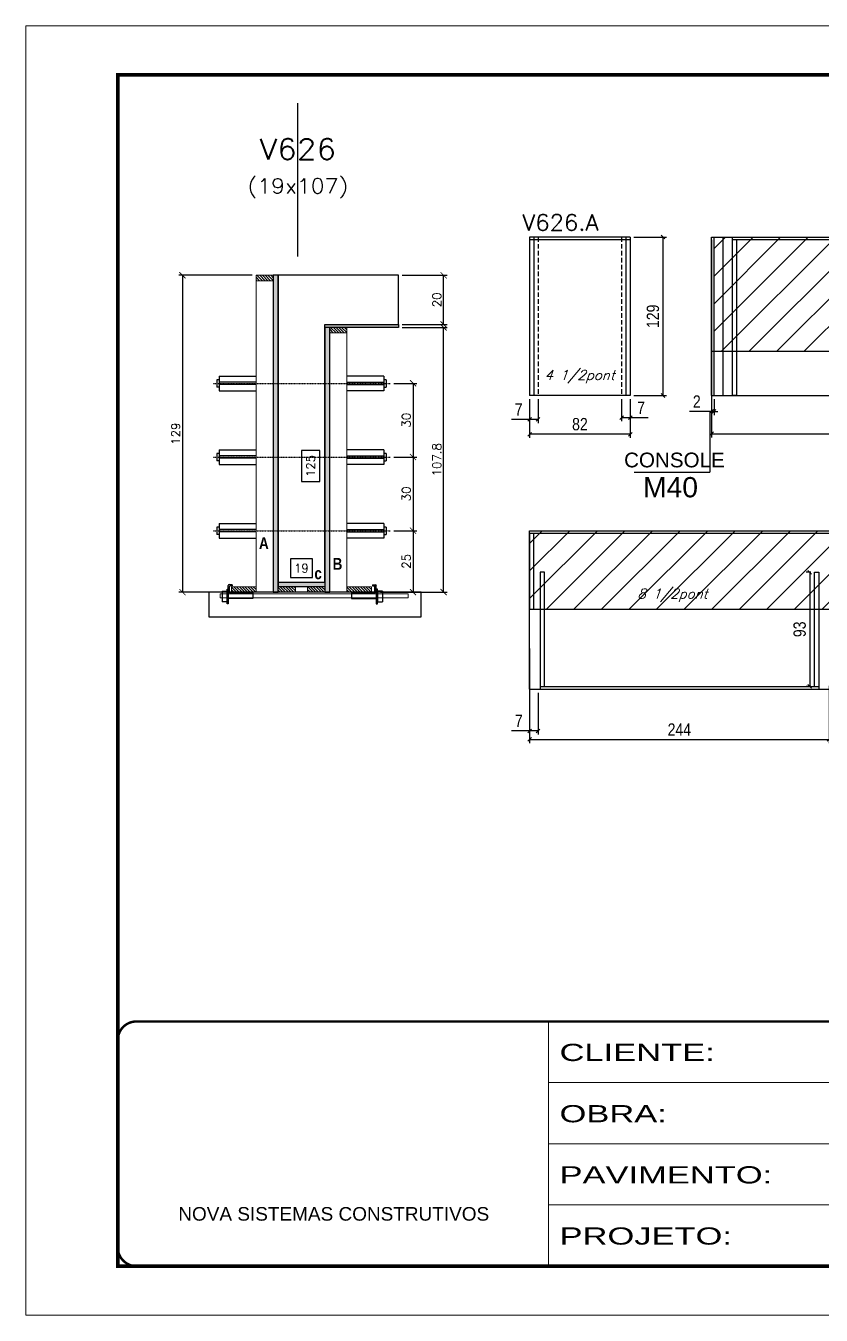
# Model space of a CAD drawing. Extents: x -20960 to -5926, y -2106 to 21915.
# Drawn here: x -12207 to -11559, y 12825 to 13875 of the extents above; entities that cross this region are included whole.
import ezdxf
from ezdxf.enums import TextEntityAlignment as Align

# ---------------------------------------------------------------- set-up
doc = ezdxf.new("R2010")
doc.units = 0
for name, pattern in [('CONTINUO', [0]), ('DASHED', [0.75, 0.5, -0.25]), ('HIDDEN', [0.375, 0.25, -0.125])]:
    doc.linetypes.add(name, pattern=pattern)
for name, color, linetype in [('5', 5, 'Continuous'), ('barrote', 251, 'Continuous'), ('COTA', 241, 'Continuous'), ('Cota Seção (2x)', 4, 'Continuous'), ('detalhes', 4, 'Continuous'), ('NOMENCLATURA', 7, 'Continuous'), ('Painéis', 200, 'Continuous'), ('presilha', 1, 'Continuous'), ('SARR_2.2x7', 40, 'Continuous'), ('SARR_3.5x7', 81, 'Continuous'), ('TENSOR', 3, 'Continuous'), ('texto', 7, 'Continuous'), ('Texto de Titulo', 7, 'Continuous'), ('Texto Qtd Sarr', 242, 'Continuous')]:
    doc.layers.add(name, color=color, linetype=linetype)
for name, color, linetype, lineweight in [('CONCRETO', 251, 'Continuous', 25), ('Folhas', 255, 'Continuous', 9), ('Hachura', 251, 'Continuous', 9), ('Madeira', 126, 'Continuous', 18), ('SARRAFO DE PRESSAO', 251, 'DASHED', 9), ('SCO-___-LAJ', 2, 'Continuous', 0), ('Texto Seção', 7, 'Continuous', 15)]:
    doc.layers.add(name, color=color, linetype=linetype, lineweight=lineweight)
doc.styles.add('ARIAL', font='arial.ttf')
doc.styles.add('COTA TECNICA', font='techl___.ttf', dxfattribs={"height": 10})
doc.styles.add('REGUA-120', font='ROMANS.shx', dxfattribs={"height": 15})
doc.styles.add('Romans', font='romans.shx')
doc.styles.get("Standard").update_dxf_attribs({"font": 'arial.ttf'})
doc.styles.add('TECNICA', font='techb___.ttf', dxfattribs={"height": 10})
doc.styles.add('Tecnologia', font='')
doc.styles.get('Tecnologia').set_extended_font_data('Forgotten Futurist')
doc.dimstyles.new('Cota Seção (2x)', dxfattribs={"dimtxt": 7, "dimasz": 5, "dimexe": 3, "dimexo": 3, "dimgap": 2, "dimtad": 3, "dimdec": 1, "dimlfac": 0.5, "dimzin": 12, "dimdsep": 46, "dimtxsty": 'Romans', "dimblk": 'ARCHTICK', "dimcen": 0, "dimclrd": 4, "dimclre": 4, "dimclrt": 1, "dimadec": 1, "dimazin": 3, "dimtfac": 1, "dimtdec": 1, "dimtmove": 0, "dimatfit": 3, "dimldrblk": 'OBLIQUE', "dimfxl": 1, "dimtolj": 1, "dimtzin": 12, "dimarcsym": 0})
doc.dimstyles.new('Cota Seção interna', dxfattribs={"dimtxt": 7, "dimasz": 6, "dimexe": 0.18, "dimexo": 2, "dimgap": -4, "dimtad": 3, "dimdec": 1, "dimlfac": 0.5, "dimzin": 12, "dimdsep": 46, "dimtxsty": 'Romans', "dimblk": 'ARCHTICK', "dimcen": 0.09, "dimse1": 1, "dimse2": 1, "dimsd1": 1, "dimsd2": 1, "dimclrd": 180, "dimclre": 5, "dimclrt": 1, "dimadec": 0, "dimazin": 3, "dimtfac": 1, "dimtdec": 1, "dimtofl": 0, "dimtmove": 0, "dimatfit": 3, "dimldrblk": 'ARCHTICK', "dimfxl": 1, "dimtolj": 1, "dimtzin": 0, "dimarcsym": 0})
doc.dimstyles.new('PAINEL', dxfattribs={"dimtxt": 10, "dimasz": 3, "dimexe": 3, "dimexo": 3, "dimgap": 3, "dimtad": 1, "dimdec": 1, "dimzin": 12, "dimdsep": 46, "dimtxsty": 'COTA TECNICA', "dimblk1": 'OBLIQUE', "dimblk2": 'OBLIQUE', "dimsah": 1, "dimcen": 0.9, "dimclrd": 4, "dimclre": 4, "dimclrt": 240, "dimadec": 1, "dimazin": 3, "dimtfac": 1, "dimtdec": 1, "dimtmove": 0, "dimatfit": 3, "dimfxl": 1, "dimtolj": 1, "dimtzin": 12, "dimarcsym": 0})
pattern_1 = [(45, (-152288.438, -14672.416), (-11.2253202, 11.2253202), [])]

# ---------------------------------------------------------------- blocks, each defined once
blk = doc.blocks.new('9999999999')
at = {"color": 30, "linetype": 'CONTINUO'}
for p, q in [((98564.6, 34230.2), (98564.6, 34429.4)), ((98564.6, 34379.6), (99584, 34379.6)), ((98564.6, 34329.8), (99488, 34329.8)), ((98564.6, 34280), (99488, 34280))]:
    blk.add_line(p, q, dxfattribs=at)
at = {"color": 30, "linetype": 'CONTINUO', "const_width": 2}
blk.add_lwpolyline([(99584, 34230.2), (99584, 34414.4, 0.414214), (99569, 34429.4), (98229, 34429.4, 0.414214), (98214, 34414.4), (98214, 34245.2, 0.414214), (98229, 34230.2), (99584, 34230.2)], format="xyb", dxfattribs=at)
at = {"layer": 'Folhas'}
blk.add_lwpolyline([(98139, 34190.2), (99624, 34190.2), (99624, 35240.2), (98139, 35240.2)], close=True, dxfattribs=at)
at = {"layer": 'Folhas', "color": 30, "const_width": 3}
blk.add_lwpolyline([(98214, 34230.2), (99584, 34230.2), (99584, 35200.2), (98214, 35200.2)], close=True, dxfattribs=at)
at = {"color": 7, "linetype": 'Continuous', "ltscale": 5, "style": 'ARIAL'}
blk.add_text('NOVA SISTEMAS CONSTRUTIVOS', height=11.059, dxfattribs=at).set_placement((98263.2, 34267.2))
at = {"layer": 'Folhas', "color": 7, "style": 'Tecnologia', "width": 1.5}
for s, p in [('CLIENTE:', (98573.7, 34397.2)), ('OBRA:', (98573.7, 34347.3)), ('PAVIMENTO:', (98573.7, 34297.5)), ('PROJETO:', (98573.7, 34247.7))]:
    blk.add_text(s, height=14, dxfattribs=at).set_placement(p)
blk = doc.blocks.new('titulo1')
at = {"layer": 'Defpoints', "color": 252, "linetype": 'HIDDEN', "ltscale": 2}
blk.add_line((0, 0), (0, 125), dxfattribs=at)
at = {"layer": 'Defpoints', "style": 'Romans', "oblique": 15}
blk.add_attdef('FOLHA', text='', height=10, dxfattribs=at).set_placement((0, 15.6), align=Align.MIDDLE_CENTER)
at = {"layer": 'Texto Qtd Sarr', "color": 3, "style": 'Romans', "oblique": 15}
for tag, height, p in [('TITULO', 17, (0, 71.4)), ('SEÇÃO', 12, (0, 41.5))]:
    blk.add_attdef(tag, text='', height=height, dxfattribs=at).set_placement(p, align=Align.MIDDLE_CENTER)
blk = doc.blocks.new('_ArchTick')
at = {"color": 0, "linetype": 'ByBlock', "const_width": 0.15}
blk.add_lwpolyline([(-0.5, -0.5), (0.5, 0.5)], dxfattribs=at)
blk = doc.blocks.new('*D959')
at = {"layer": 'COTA', "color": 4, "lineweight": -2, "transparency": 16777216}
for p, q in [((-11900.5, 13629.8), (-11863.7, 13629.8)), ((-11866.7, 13414.2), (-11866.7, 13629.8)), ((-11918.1, 13414.2), (-11863.7, 13414.2))]:
    blk.add_line(p, q, dxfattribs=at)
at = {"layer": 'Defpoints', "color": 0, "transparency": 16777216}
for p in [(-11903.5, 13629.8), (-11866.7, 13629.8), (-11921.1, 13414.2)]:
    blk.add_point(p, dxfattribs=at)
at = {"layer": 'COTA', "color": 4, "lineweight": -2, "transparency": 16777216, "xscale": 5, "yscale": 5, "zscale": 5}
for p, rotation in [((-11866.7, 13629.8), 90), ((-11866.7, 13414.2), 270)]:
    blk.add_blockref('_ArchTick', p, dxfattribs=dict(at, rotation=rotation))
at = {"layer": 'COTA', "color": 1, "transparency": 16777216, "insert": (-11872.2, 13522), "char_height": 7, "attachment_point": 5, "rotation": 90, "style": 'Romans'}
blk.add_mtext('\\A1;107.8', dxfattribs=at)
blk = doc.blocks.new('_Oblique')
at = {"color": 0, "linetype": 'ByBlock', "lineweight": -2}
blk.add_line((-0.5, -0.5), (0.5, 0.5), dxfattribs=at)
blk = doc.blocks.new('*D960')
at = {"layer": 'COTA', "color": 4, "lineweight": -2, "transparency": 16777216}
for p, q in [((-11900.5, 13672.2), (-11863.7, 13672.2)), ((-11866.7, 13632.2), (-11866.7, 13672.2)), ((-11900.5, 13632.2), (-11863.7, 13632.2))]:
    blk.add_line(p, q, dxfattribs=at)
at = {"layer": 'Defpoints', "color": 0, "transparency": 16777216}
for p in [(-11903.5, 13672.2), (-11866.7, 13672.2), (-11903.5, 13632.2)]:
    blk.add_point(p, dxfattribs=at)
at = {"layer": 'COTA', "color": 4, "lineweight": -2, "transparency": 16777216, "xscale": 5, "yscale": 5, "zscale": 5}
for p, rotation in [((-11866.7, 13672.2), 90), ((-11866.7, 13632.2), 270)]:
    blk.add_blockref('_ArchTick', p, dxfattribs=dict(at, rotation=rotation))
at = {"layer": 'COTA', "color": 1, "transparency": 16777216, "insert": (-11872.2, 13652.2), "char_height": 7, "attachment_point": 5, "rotation": 90, "style": 'Romans'}
blk.add_mtext('\\A1;20', dxfattribs=at)
blk = doc.blocks.new('*D961')
at = {"layer": 'Cota Seção (2x)', "color": 180, "lineweight": -2, "transparency": 16777216}
for p, q in [((-11967.5, 13529.4), (-11982.5, 13529.4)), ((-11982.5, 13529.4), (-11982.5, 13504.4)), ((-11967.5, 13504.4), (-11967.5, 13529.4)), ((-11982.5, 13504.4), (-11967.5, 13504.4))]:
    blk.add_line(p, q, dxfattribs=at)
at = {"layer": 'Defpoints', "color": 0, "transparency": 16777216}
for p in [(-11963.5, 13672.2), (-11963.5, 13672.2), (-11963.5, 13422.2)]:
    blk.add_point(p, dxfattribs=at)
at = {"layer": 'Cota Seção (2x)', "color": 1, "transparency": 16777216, "insert": (-11975, 13516.9), "char_height": 7, "attachment_point": 5, "rotation": 90, "style": 'Romans'}
blk.add_mtext('\\A1;125', dxfattribs=at)
blk = doc.blocks.new('PRESILHA METÁLICA 1')
at = {"layer": 'presilha'}
for p, q in [((7.5, 10.6), (7.5, 19.9)), ((12, 21), (8.6, 21)), ((9, 11.6), (9, 18.9)), ((12, 19.5), (9.6, 19.5)), ((12, 21), (12, 19.5)), ((0, 13), (6, 13)), ((0, 13), (0, 0)), ((6, 0), (0, 0)), ((6, 15.5), (7.5, 15.5)), ((6, -2.5), (6, 15.5)), ((6, 13), (6, 0)), ((7.5, 15.5), (7.5, -2.5)), ((37.5, 4.1), (7.5, 4.1)), ((37.5, 11), (9.6, 11)), ((37.5, 11), (37.5, 4.1)), ((7.5, -2.5), (6, -2.5))]:
    blk.add_line(p, q, dxfattribs=at)
for centre, radius, start, end in [((8.6, 19.9), 1.14, 90, 180), ((9.6, 18.9), 0.57, 90, 180), ((9.6, 11.6), 0.57, 180, 270)]:
    blk.add_arc(centre, radius, start, end, dxfattribs=at)
blk = doc.blocks.new('*D962')
at = {"layer": 'Cota Seção (2x)', "color": 180, "lineweight": -2, "transparency": 16777216}
for p, q in [((-11973.5, 13441.2), (-11991.5, 13441.2)), ((-11991.5, 13441.2), (-11991.5, 13426.2)), ((-11973.5, 13426.2), (-11973.5, 13441.2)), ((-11991.5, 13426.2), (-11973.5, 13426.2))]:
    blk.add_line(p, q, dxfattribs=at)
at = {"layer": 'Defpoints', "color": 0, "transparency": 16777216}
for p in [(-11963.5, 13422.2), (-12001.5, 13414.2), (-11963.5, 13414.2)]:
    blk.add_point(p, dxfattribs=at)
at = {"layer": 'Cota Seção (2x)', "color": 1, "transparency": 16777216, "insert": (-11982.5, 13433.7), "char_height": 7, "attachment_point": 5, "style": 'Romans'}
blk.add_mtext('\\A1;19', dxfattribs=at)
blk = doc.blocks.new('*D963')
at = {"layer": 'COTA', "color": 4, "lineweight": -2, "transparency": 16777216}
for p, q in [((-12022.5, 13672.2), (-12082.4, 13672.2)), ((-12079.4, 13672.2), (-12079.4, 13414.2)), ((-12022.5, 13414.2), (-12082.4, 13414.2))]:
    blk.add_line(p, q, dxfattribs=at)
at = {"layer": 'Defpoints', "color": 0, "transparency": 16777216}
for p in [(-12019.5, 13672.2), (-12079.4, 13414.2), (-12019.5, 13414.2)]:
    blk.add_point(p, dxfattribs=at)
at = {"layer": 'COTA', "color": 4, "lineweight": -2, "transparency": 16777216, "xscale": 5, "yscale": 5, "zscale": 5}
for p, rotation in [((-12079.4, 13672.2), 90), ((-12079.4, 13414.2), 270)]:
    blk.add_blockref('_ArchTick', p, dxfattribs=dict(at, rotation=rotation))
at = {"layer": 'COTA', "color": 1, "transparency": 16777216, "insert": (-12084.9, 13543.2), "char_height": 7, "attachment_point": 5, "rotation": 90, "style": 'Romans'}
blk.add_mtext('\\A1;129', dxfattribs=at)
blk = doc.blocks.new('*D964')
at = {"layer": 'COTA', "color": 4, "lineweight": -2, "transparency": 16777216}
for p, q in [((-11907.2, 13464.2), (-11888.6, 13464.2)), ((-11891.6, 13464.2), (-11891.6, 13414.2)), ((-11907.2, 13414.2), (-11888.6, 13414.2))]:
    blk.add_line(p, q, dxfattribs=at)
at = {"layer": 'Defpoints', "color": 0, "transparency": 16777216}
for p in [(-11910.2, 13464.2), (-11910.2, 13414.2), (-11891.6, 13414.2)]:
    blk.add_point(p, dxfattribs=at)
at = {"layer": 'COTA', "color": 4, "lineweight": -2, "transparency": 16777216, "xscale": 5, "yscale": 5, "zscale": 5}
for p, rotation in [((-11891.6, 13464.2), 90), ((-11891.6, 13414.2), 270)]:
    blk.add_blockref('_ArchTick', p, dxfattribs=dict(at, rotation=rotation))
at = {"layer": 'COTA', "color": 1, "transparency": 16777216, "insert": (-11897.1, 13439.2), "char_height": 7, "attachment_point": 5, "rotation": 90, "style": 'Romans'}
blk.add_mtext('\\A1;25', dxfattribs=at)
blk = doc.blocks.new('*D965')
at = {"layer": 'COTA', "color": 4, "lineweight": -2, "transparency": 16777216}
for p, q in [((-11907.2, 13524.2), (-11888.6, 13524.2)), ((-11891.6, 13524.2), (-11891.6, 13464.2)), ((-11907.2, 13464.2), (-11888.6, 13464.2))]:
    blk.add_line(p, q, dxfattribs=at)
at = {"layer": 'Defpoints', "color": 0, "transparency": 16777216}
for p in [(-11910.2, 13524.2), (-11910.2, 13464.2), (-11891.6, 13464.2)]:
    blk.add_point(p, dxfattribs=at)
at = {"layer": 'COTA', "color": 4, "lineweight": -2, "transparency": 16777216, "xscale": 5, "yscale": 5, "zscale": 5}
for p, rotation in [((-11891.6, 13524.2), 90), ((-11891.6, 13464.2), 270)]:
    blk.add_blockref('_ArchTick', p, dxfattribs=dict(at, rotation=rotation))
at = {"layer": 'COTA', "color": 1, "transparency": 16777216, "insert": (-11897.1, 13494.2), "char_height": 7, "attachment_point": 5, "rotation": 90, "style": 'Romans'}
blk.add_mtext('\\A1;30', dxfattribs=at)
blk = doc.blocks.new('*D966')
at = {"layer": 'COTA', "color": 4, "linetype": 'ByBlock', "lineweight": -2, "transparency": 16777216}
for p, q in [((-11648.4, 13619.7), (-11648.4, 13540.2)), ((-11402.4, 13607.3), (-11402.4, 13540.2)), ((-11648.4, 13543.2), (-11402.4, 13543.2))]:
    blk.add_line(p, q, dxfattribs=at)
at = {"layer": 'Defpoints', "color": 0, "linetype": 'ByBlock', "transparency": 16777216}
for p in [(-11648.4, 13622.7), (-11402.4, 13610.3), (-11402.4, 13543.2)]:
    blk.add_point(p, dxfattribs=at)
at = {"layer": 'COTA', "color": 4, "linetype": 'ByBlock', "lineweight": -2, "transparency": 16777216, "xscale": 3, "yscale": 3, "zscale": 3, "rotation": 180}
blk.add_blockref('_Oblique', (-11648.4, 13543.2), dxfattribs=at)
at = {"layer": 'COTA', "color": 4, "linetype": 'ByBlock', "lineweight": -2, "transparency": 16777216, "xscale": 3, "yscale": 3, "zscale": 3}
blk.add_blockref('_Oblique', (-11402.4, 13543.2), dxfattribs=at)
at = {"layer": 'COTA', "color": 240, "linetype": 'ByBlock', "transparency": 16777216, "insert": (-11525.4, 13551.3), "char_height": 10, "attachment_point": 5, "style": 'COTA TECNICA'}
blk.add_mtext('\\A1;246', dxfattribs=at)
blk = doc.blocks.new('*D1055')
at = {"layer": 'COTA', "color": 4, "lineweight": -2, "ltscale": 25, "transparency": 16777216}
for p, q in [((-11648.4, 13607.3), (-11648.4, 13558.4)), ((-11646.4, 13571.3), (-11646.4, 13558.4)), ((-11648.4, 13561.4), (-11666.5, 13561.4)), ((-11646.4, 13561.4), (-11648.4, 13561.4)), ((-11646.4, 13561.4), (-11643.4, 13561.4))]:
    blk.add_line(p, q, dxfattribs=at)
at = {"layer": 'Defpoints', "color": 0, "ltscale": 25, "transparency": 16777216}
for p in [(-11648.4, 13610.3), (-11646.4, 13574.3), (-11648.4, 13561.4)]:
    blk.add_point(p, dxfattribs=at)
at = {"layer": 'COTA', "color": 4, "lineweight": -2, "ltscale": 25, "transparency": 16777216, "xscale": 3, "yscale": 3, "zscale": 3}
blk.add_blockref('_Oblique', (-11648.4, 13561.4), dxfattribs=at)
at = {"layer": 'COTA', "color": 4, "lineweight": -2, "ltscale": 25, "transparency": 16777216, "xscale": 3, "yscale": 3, "zscale": 3, "rotation": 180}
blk.add_blockref('_Oblique', (-11646.4, 13561.4), dxfattribs=at)
at = {"layer": 'COTA', "color": 240, "ltscale": 25, "transparency": 16777216, "insert": (-11660.5, 13569.4), "char_height": 10, "attachment_point": 5, "style": 'COTA TECNICA'}
blk.add_mtext('\\A1;2', dxfattribs=at)
blk = doc.blocks.new('*D1056')
at = {"layer": 'COTA', "color": 4, "lineweight": -2, "ltscale": 25, "transparency": 16777216}
for p, q in [((-11796.7, 13571.3), (-11796.7, 13539.8)), ((-11714.7, 13571.3), (-11714.7, 13539.8)), ((-11714.7, 13542.8), (-11796.7, 13542.8))]:
    blk.add_line(p, q, dxfattribs=at)
at = {"layer": 'Defpoints', "color": 0, "ltscale": 25, "transparency": 16777216}
for p in [(-11796.7, 13574.3), (-11714.7, 13574.3), (-11796.7, 13542.8)]:
    blk.add_point(p, dxfattribs=at)
at = {"layer": 'COTA', "color": 4, "lineweight": -2, "ltscale": 25, "transparency": 16777216, "xscale": 3, "yscale": 3, "zscale": 3, "rotation": 180}
blk.add_blockref('_Oblique', (-11796.7, 13542.8), dxfattribs=at)
at = {"layer": 'COTA', "color": 4, "lineweight": -2, "ltscale": 25, "transparency": 16777216, "xscale": 3, "yscale": 3, "zscale": 3}
blk.add_blockref('_Oblique', (-11714.7, 13542.8), dxfattribs=at)
at = {"layer": 'COTA', "color": 240, "ltscale": 25, "transparency": 16777216, "insert": (-11755.7, 13550.9), "char_height": 10, "attachment_point": 5, "style": 'COTA TECNICA'}
blk.add_mtext('\\A1;82', dxfattribs=at)
blk = doc.blocks.new('*D1057')
at = {"layer": 'COTA', "color": 4, "lineweight": -2, "ltscale": 25, "transparency": 16777216}
for p, q in [((-11711.7, 13703.3), (-11685.1, 13703.3)), ((-11688.1, 13703.3), (-11688.1, 13574.3)), ((-11711.7, 13574.3), (-11685.1, 13574.3))]:
    blk.add_line(p, q, dxfattribs=at)
at = {"layer": 'Defpoints', "color": 0, "ltscale": 25, "transparency": 16777216}
for p in [(-11714.7, 13703.3), (-11714.7, 13574.3), (-11688.1, 13574.3)]:
    blk.add_point(p, dxfattribs=at)
at = {"layer": 'COTA', "color": 4, "lineweight": -2, "ltscale": 25, "transparency": 16777216, "xscale": 3, "yscale": 3, "zscale": 3}
for p, rotation in [((-11688.1, 13703.3), 90), ((-11688.1, 13574.3), 270)]:
    blk.add_blockref('_Oblique', p, dxfattribs=dict(at, rotation=rotation))
at = {"layer": 'COTA', "color": 240, "ltscale": 25, "transparency": 16777216, "insert": (-11696.2, 13638.8), "char_height": 10, "attachment_point": 5, "rotation": 90, "style": 'COTA TECNICA'}
blk.add_mtext('\\A1;129', dxfattribs=at)
blk = doc.blocks.new('*D1058')
at = {"layer": 'COTA', "color": 4, "lineweight": -2, "ltscale": 25, "transparency": 16777216}
for p, q in [((-11796.7, 13571.3), (-11796.7, 13551.8)), ((-11789.7, 13571.3), (-11789.7, 13551.8)), ((-11796.7, 13554.8), (-11811.5, 13554.8)), ((-11789.7, 13554.8), (-11796.7, 13554.8))]:
    blk.add_line(p, q, dxfattribs=at)
at = {"layer": 'Defpoints', "color": 0, "ltscale": 25, "transparency": 16777216}
for p in [(-11796.7, 13574.3), (-11789.7, 13574.3), (-11796.7, 13554.8)]:
    blk.add_point(p, dxfattribs=at)
at = {"layer": 'COTA', "color": 4, "lineweight": -2, "ltscale": 25, "transparency": 16777216, "xscale": 3, "yscale": 3, "zscale": 3, "rotation": 180}
blk.add_blockref('_Oblique', (-11796.7, 13554.8), dxfattribs=at)
at = {"layer": 'COTA', "color": 4, "lineweight": -2, "ltscale": 25, "transparency": 16777216, "xscale": 3, "yscale": 3, "zscale": 3}
blk.add_blockref('_Oblique', (-11789.7, 13554.8), dxfattribs=at)
at = {"layer": 'COTA', "color": 240, "ltscale": 25, "transparency": 16777216, "insert": (-11805.6, 13562.8), "char_height": 10, "attachment_point": 5, "style": 'COTA TECNICA'}
blk.add_mtext('\\A1;7', dxfattribs=at)
blk = doc.blocks.new('*D1059')
at = {"layer": 'COTA', "color": 4, "lineweight": -2, "ltscale": 25, "transparency": 16777216}
for p, q in [((-11721.7, 13571.3), (-11721.7, 13553.3)), ((-11714.7, 13571.3), (-11714.7, 13553.3)), ((-11721.7, 13556.3), (-11714.7, 13556.3)), ((-11714.7, 13556.3), (-11700, 13556.3))]:
    blk.add_line(p, q, dxfattribs=at)
at = {"layer": 'Defpoints', "color": 0, "ltscale": 25, "transparency": 16777216}
for p in [(-11721.7, 13574.3), (-11714.7, 13574.3), (-11714.7, 13556.3)]:
    blk.add_point(p, dxfattribs=at)
at = {"layer": 'COTA', "color": 4, "lineweight": -2, "ltscale": 25, "transparency": 16777216, "xscale": 3, "yscale": 3, "zscale": 3, "rotation": 180}
blk.add_blockref('_Oblique', (-11721.7, 13556.3), dxfattribs=at)
at = {"layer": 'COTA', "color": 4, "lineweight": -2, "ltscale": 25, "transparency": 16777216, "xscale": 3, "yscale": 3, "zscale": 3}
blk.add_blockref('_Oblique', (-11714.7, 13556.3), dxfattribs=at)
at = {"layer": 'COTA', "color": 240, "ltscale": 25, "transparency": 16777216, "insert": (-11705.9, 13564.3), "char_height": 10, "attachment_point": 5, "style": 'COTA TECNICA'}
blk.add_mtext('\\A1;7', dxfattribs=at)
blk = doc.blocks.new('*D970')
at = {"layer": 'COTA', "color": 4, "linetype": 'ByBlock', "lineweight": -2, "transparency": 16777216}
for p, q in [((-11796.7, 13368.3), (-11796.7, 13291.2)), ((-11552.7, 13337.9), (-11552.7, 13291.2)), ((-11796.7, 13294.2), (-11552.7, 13294.2))]:
    blk.add_line(p, q, dxfattribs=at)
at = {"layer": 'Defpoints', "color": 0, "linetype": 'ByBlock', "transparency": 16777216}
for p in [(-11796.7, 13371.3), (-11552.7, 13340.9), (-11552.7, 13294.2)]:
    blk.add_point(p, dxfattribs=at)
at = {"layer": 'COTA', "color": 4, "linetype": 'ByBlock', "lineweight": -2, "transparency": 16777216, "xscale": 3, "yscale": 3, "zscale": 3, "rotation": 180}
blk.add_blockref('_Oblique', (-11796.7, 13294.2), dxfattribs=at)
at = {"layer": 'COTA', "color": 4, "linetype": 'ByBlock', "lineweight": -2, "transparency": 16777216, "xscale": 3, "yscale": 3, "zscale": 3}
blk.add_blockref('_Oblique', (-11552.7, 13294.2), dxfattribs=at)
at = {"layer": 'COTA', "color": 240, "linetype": 'ByBlock', "transparency": 16777216, "insert": (-11674.7, 13302.3), "char_height": 10, "attachment_point": 5, "style": 'COTA TECNICA'}
blk.add_mtext('\\A1;244', dxfattribs=at)
blk = doc.blocks.new('*D975')
at = {"layer": 'COTA', "color": 4, "lineweight": -2, "ltscale": 25, "transparency": 16777216}
for p, q in [((-11796.7, 13332.2), (-11796.7, 13298.2)), ((-11789.7, 13332.2), (-11789.7, 13298.2)), ((-11796.7, 13301.2), (-11811.4, 13301.2)), ((-11789.7, 13301.2), (-11796.7, 13301.2))]:
    blk.add_line(p, q, dxfattribs=at)
at = {"layer": 'Defpoints', "color": 0, "ltscale": 25, "transparency": 16777216}
for p in [(-11796.7, 13335.2), (-11789.7, 13335.2), (-11796.7, 13301.2)]:
    blk.add_point(p, dxfattribs=at)
at = {"layer": 'COTA', "color": 4, "lineweight": -2, "ltscale": 25, "transparency": 16777216, "xscale": 3, "yscale": 3, "zscale": 3, "rotation": 180}
blk.add_blockref('_Oblique', (-11796.7, 13301.2), dxfattribs=at)
at = {"layer": 'COTA', "color": 4, "lineweight": -2, "ltscale": 25, "transparency": 16777216, "xscale": 3, "yscale": 3, "zscale": 3}
blk.add_blockref('_Oblique', (-11789.7, 13301.2), dxfattribs=at)
at = {"layer": 'COTA', "color": 240, "ltscale": 25, "transparency": 16777216, "insert": (-11805.5, 13309.3), "char_height": 10, "attachment_point": 5, "style": 'COTA TECNICA'}
blk.add_mtext('\\A1;7', dxfattribs=at)
blk = doc.blocks.new('*D1040')
at = {"layer": 'COTA', "color": 4, "lineweight": -2, "ltscale": 25, "transparency": 16777216}
for p, q in [((-11567.7, 13430.4), (-11571.5, 13430.4)), ((-11568.5, 13430.4), (-11568.5, 13337.4)), ((-11567.7, 13337.4), (-11571.5, 13337.4))]:
    blk.add_line(p, q, dxfattribs=at)
at = {"layer": 'Defpoints', "color": 0, "ltscale": 25, "transparency": 16777216}
for p in [(-11564.7, 13430.4), (-11568.5, 13337.4), (-11564.7, 13337.4)]:
    blk.add_point(p, dxfattribs=at)
at = {"layer": 'COTA', "color": 4, "lineweight": -2, "ltscale": 25, "transparency": 16777216, "xscale": 3, "yscale": 3, "zscale": 3}
for p, rotation in [((-11568.5, 13430.4), 90), ((-11568.5, 13337.4), 270)]:
    blk.add_blockref('_Oblique', p, dxfattribs=dict(at, rotation=rotation))
at = {"layer": 'COTA', "color": 240, "ltscale": 25, "transparency": 16777216, "insert": (-11576.7, 13383.9), "char_height": 10, "attachment_point": 5, "rotation": 90, "style": 'COTA TECNICA'}
blk.add_mtext('\\A1;93', dxfattribs=at)
blk = doc.blocks.new('*D952')
at = {"layer": 'COTA', "color": 4, "lineweight": -2, "transparency": 16777216}
for p, q in [((-11907.2, 13584.2), (-11888.6, 13584.2)), ((-11891.6, 13584.2), (-11891.6, 13524.2)), ((-11907.2, 13524.2), (-11888.6, 13524.2))]:
    blk.add_line(p, q, dxfattribs=at)
at = {"layer": 'Defpoints', "color": 0, "transparency": 16777216}
for p in [(-11910.2, 13584.2), (-11910.2, 13524.2), (-11891.6, 13524.2)]:
    blk.add_point(p, dxfattribs=at)
at = {"layer": 'COTA', "color": 4, "lineweight": -2, "transparency": 16777216, "xscale": 5, "yscale": 5, "zscale": 5}
for p, rotation in [((-11891.6, 13584.2), 90), ((-11891.6, 13524.2), 270)]:
    blk.add_blockref('_ArchTick', p, dxfattribs=dict(at, rotation=rotation))
at = {"layer": 'COTA', "color": 1, "transparency": 16777216, "insert": (-11897.1, 13554.2), "char_height": 7, "attachment_point": 5, "rotation": 90, "style": 'Romans'}
blk.add_mtext('\\A1;30', dxfattribs=at)

msp = doc.modelspace()

# ---------------------------------------------------------------- hatches: boundary and pattern name
at = {"layer": 'Hachura', "ltscale": 25}
h = msp.add_hatch(dxfattribs=at)
h.set_pattern_fill('ANSI31', color=256, scale=5)
h.set_pattern_definition(pattern_1)
h.paths.add_polyline_path([(-11402.4, 13610.27), (-11402.4, 13703.27), (-11646.4, 13703.27), (-11646.4, 13610.27)])
at = {"layer": 'Hachura'}
h = msp.add_hatch(dxfattribs=at)
h.set_pattern_fill('ANSI31', color=256, scale=0.5, angle=270, style=0)
h.set_pattern_definition([(315, (10870.5995, 5364.558), (1.12253202, 1.12253202), [])])
h.paths.add_polyline_path([(-12019.46, 13667.8), (-12019.46, 13672.2), (-12005.46, 13672.2), (-12005.46, 13667.8)])
h = msp.add_hatch(color=256, dxfattribs=at)
h.dxf.hatch_style = 1
h.paths.add_polyline_path([(-12001.46, 13672.2), (-12005.46, 13672.2), (-12005.46, 13414.2), (-12001.46, 13414.2)])
h = msp.add_hatch(color=256, dxfattribs=at)
h.dxf.hatch_style = 1
h.paths.add_polyline_path([(-11963.46, 13629.8), (-11963.46, 13632.2), (-11903.46, 13632.2), (-11903.46, 13629.8)])
h = msp.add_hatch(color=256, dxfattribs=at)
h.dxf.hatch_style = 1
h.paths.add_polyline_path([(-11959.46, 13629.8), (-11963.46, 13629.8), (-11963.46, 13414.2), (-11959.46, 13414.2)])
h = msp.add_hatch(dxfattribs=at)
h.set_pattern_fill('ANSI31', color=256, scale=0.5, angle=270, style=0)
h.set_pattern_definition([(315, (10930.5995, 5322.158), (1.12253202, 1.12253202), [])])
h.paths.add_polyline_path([(-11959.46, 13625.4), (-11959.46, 13629.8), (-11945.46, 13629.8), (-11945.46, 13625.4)])
at = {"layer": 'Hachura', "ltscale": 25}
h = msp.add_hatch(dxfattribs=at)
h.set_pattern_fill('ANSI31', color=256, scale=5)
h.set_pattern_definition(pattern_1)
h.paths.add_polyline_path([(-11552.66, 13400.23), (-11552.66, 13464.23), (-11796.66, 13464.23), (-11796.66, 13400.23)])
at = {"layer": 'Hachura'}
h = msp.add_hatch(color=256, dxfattribs=at)
h.dxf.hatch_style = 1
h.paths.add_polyline_path([(-12001.46, 13418.6), (-12001.46, 13422.2), (-11963.46, 13422.2), (-11963.46, 13418.6)])
h = msp.add_hatch(dxfattribs=at)
h.set_pattern_fill('ANSI31', color=256, scale=0.5, angle=270, style=0)
h.set_pattern_definition([(315, (10836.5995, 5184.558), (1.12253202, 1.12253202), [])])
h.paths.add_polyline_path([(-12019.46, 13414.2), (-12019.46, 13418.6), (-12039.46, 13418.6), (-12039.46, 13414.2)])
h = msp.add_hatch(dxfattribs=at)
h.set_pattern_fill('ANSI31', color=256, scale=0.5, angle=270, style=0)
h.set_pattern_definition([(315, (10939.4016, 5184.558), (1.12253202, 1.12253202), [])])
h.paths.add_polyline_path([(-12001.46, 13414.2), (-12001.46, 13418.6), (-11987.46, 13418.6), (-11987.46, 13414.2)])
h = msp.add_hatch(dxfattribs=at)
h.set_pattern_fill('ANSI31', color=256, scale=0.5, angle=270, style=0)
h.set_pattern_definition([(315, (10939.3995, 5184.558), (1.12253202, 1.12253202), [])])
h.paths.add_polyline_path([(-11963.46, 13414.2), (-11963.46, 13418.6), (-11977.46, 13418.6), (-11977.46, 13414.2)])
h = msp.add_hatch(dxfattribs=at)
h.set_pattern_fill('ANSI31', color=256, scale=0.5, angle=270, style=0)
h.set_pattern_definition([(315, (10930.5995, 5184.558), (1.12253202, 1.12253202), [])])
h.paths.add_polyline_path([(-11925.46, 13414.2), (-11925.46, 13418.6), (-11945.46, 13418.6), (-11945.46, 13414.2)])

# ---------------------------------------------------------------- linework, layer by layer
at = {"ltscale": 3}
for p, q in [((-12051.46, 13587.17), (-12051.46, 13581.17)), ((-12049.46, 13587.17), (-12051.46, 13587.17)), ((-12049.46, 13590.17), (-12049.46, 13578.17)), ((-12049.46, 13590.17), (-12019.46, 13590.17)), ((-11915.46, 13590.17), (-11945.46, 13590.17)), ((-11915.46, 13590.17), (-11915.46, 13578.17)), ((-11913.46, 13587.17), (-11915.46, 13587.17)), ((-11913.46, 13587.17), (-11913.46, 13581.17)), ((-12049.46, 13581.17), (-12051.46, 13581.17)), ((-12019.46, 13585.17), (-12049.46, 13585.17)), ((-12019.46, 13583.17), (-12049.46, 13583.17)), ((-12049.46, 13578.17), (-12019.46, 13578.17)), ((-11945.46, 13585.17), (-11915.46, 13585.17)), ((-11945.46, 13583.17), (-11915.46, 13583.17)), ((-11915.46, 13578.17), (-11945.46, 13578.17)), ((-11915.46, 13581.17), (-11913.46, 13581.17)), ((-12051.46, 13527.17), (-12051.46, 13521.17)), ((-12049.46, 13527.17), (-12051.46, 13527.17)), ((-12049.46, 13530.17), (-12049.46, 13518.17)), ((-12049.46, 13530.17), (-12019.46, 13530.17)), ((-12019.46, 13525.17), (-12049.46, 13525.17)), ((-11915.46, 13530.17), (-11945.46, 13530.17)), ((-11945.46, 13525.17), (-11915.46, 13525.17)), ((-11915.46, 13530.17), (-11915.46, 13518.17)), ((-11913.46, 13527.17), (-11915.46, 13527.17)), ((-11913.46, 13527.17), (-11913.46, 13521.17)), ((-12049.46, 13521.17), (-12051.46, 13521.17)), ((-12019.46, 13523.17), (-12049.46, 13523.17)), ((-12049.46, 13518.17), (-12019.46, 13518.17)), ((-11945.46, 13523.17), (-11915.46, 13523.17)), ((-11915.46, 13518.17), (-11945.46, 13518.17)), ((-11915.46, 13521.17), (-11913.46, 13521.17)), ((-12051.46, 13467.17), (-12051.46, 13461.17)), ((-12049.46, 13467.17), (-12051.46, 13467.17)), ((-12049.46, 13461.17), (-12051.46, 13461.17)), ((-12049.46, 13470.17), (-12049.46, 13458.17)), ((-12049.46, 13470.17), (-12019.46, 13470.17)), ((-12019.46, 13465.17), (-12049.46, 13465.17)), ((-12019.46, 13463.17), (-12049.46, 13463.17)), ((-11915.46, 13470.17), (-11945.46, 13470.17)), ((-11945.46, 13465.17), (-11915.46, 13465.17)), ((-11945.46, 13463.17), (-11915.46, 13463.17)), ((-11915.46, 13470.17), (-11915.46, 13458.17)), ((-11913.46, 13467.17), (-11915.46, 13467.17)), ((-11915.46, 13461.17), (-11913.46, 13461.17)), ((-11913.46, 13467.17), (-11913.46, 13461.17)), ((-12049.46, 13458.17), (-12019.46, 13458.17)), ((-11915.46, 13458.17), (-11945.46, 13458.17))]:
    msp.add_line(p, q, dxfattribs=at)
at = {"layer": 'barrote'}
msp.add_lwpolyline([(-12057.82, 13394.2), (-11884.86, 13394.2), (-11884.86, 13414.2), (-12057.82, 13414.2)], close=True, dxfattribs=at)
at = {"layer": 'CONCRETO'}
msp.add_lwpolyline([(-11963.46, 13632.2), (-11903.46, 13632.2), (-11903.46, 13672.2), (-11963.46, 13672.2), (-11963.46, 13672.2), (-12001.46, 13672.2), (-12001.46, 13418.6), (-12001.46, 13418.6), (-12001.46, 13422.2), (-11963.46, 13422.2)], close=True, dxfattribs=at)
at = {"layer": 'COTA', "linetype": 'ByBlock'}
for p, q in [((-11648.4, 13575.27), (-11648.4, 13610.27)), ((-11796.66, 13383.23), (-11796.66, 13400.23))]:
    msp.add_line(p, q, dxfattribs=at)
at = {"layer": 'Madeira'}
for points in [[(-12019.46, 13667.8), (-12019.46, 13672.2), (-12005.46, 13672.2), (-12005.46, 13667.8)], [(-12019.46, 13672.2), (-12005.46, 13672.2), (-12005.46, 13414.2), (-12019.46, 13414.2)], [(-11959.46, 13625.4), (-11959.46, 13629.8), (-11945.46, 13629.8), (-11945.46, 13625.4)], [(-11959.46, 13629.8), (-11945.46, 13629.8), (-11945.46, 13414.2), (-11959.46, 13414.2)], [(-12019.46, 13414.2), (-12019.46, 13418.6), (-12039.46, 13418.6), (-12039.46, 13414.2)], [(-12001.46, 13414.2), (-12001.46, 13418.6), (-11987.46, 13418.6), (-11987.46, 13414.2)], [(-11963.46, 13414.2), (-11963.46, 13418.6), (-11977.46, 13418.6), (-11977.46, 13414.2)], [(-11925.46, 13414.2), (-11925.46, 13418.6), (-11945.46, 13418.6), (-11945.46, 13414.2)]]:
    msp.add_lwpolyline(points, close=True, dxfattribs=at)
at = {"layer": 'NOMENCLATURA', "linetype": 'Continuous'}
for p in [(-11649.9, 13561.39), (-11711.39, 13511.86)]:
    msp.add_line(p, (-11649.9, 13511.86), dxfattribs=at)
at = {"layer": 'Painéis', "linetype": 'ByBlock'}
for p, q in [((-11714.73, 13703.27), (-11796.73, 13703.27)), ((-11796.73, 13703.27), (-11796.73, 13574.27)), ((-11714.73, 13703.27), (-11714.73, 13574.27)), ((-11648.4, 13703.27), (-11036.4, 13703.27)), ((-11648.4, 13574.27), (-11648.4, 13703.27)), ((-11646.4, 13574.27), (-11646.4, 13703.27)), ((-11648.4, 13610.27), (-11036.4, 13610.27)), ((-11714.73, 13574.27), (-11796.73, 13574.27)), ((-11648.4, 13574.27), (-11036.4, 13574.27)), ((-11796.66, 13464.23), (-10879.16, 13464.23)), ((-11796.66, 13335.23), (-11796.66, 13464.23)), ((-11796.66, 13400.23), (-10879.16, 13400.23)), ((-11796.66, 13335.23), (-10879.16, 13335.23))]:
    msp.add_line(p, q, dxfattribs=at)
at = {"layer": 'Painéis'}
for points in [[(-12001.46, 13672.2), (-12005.46, 13672.2), (-12005.46, 13414.2), (-12001.46, 13414.2)], [(-11963.46, 13629.8), (-11963.46, 13632.2), (-11903.46, 13632.2), (-11903.46, 13629.8)], [(-11959.46, 13629.8), (-11963.46, 13629.8), (-11963.46, 13414.2), (-11959.46, 13414.2)], [(-12001.46, 13418.6), (-12001.46, 13422.2), (-11963.46, 13422.2), (-11963.46, 13418.6)]]:
    msp.add_lwpolyline(points, close=True, dxfattribs=at)
at = {"layer": 'SARR_2.2x7', "linetype": 'HIDDEN', "ltscale": 15}
for p, q in [((-11789.73, 13703.27), (-11789.73, 13574.27)), ((-11721.73, 13703.27), (-11721.73, 13574.27))]:
    msp.add_line(p, q, dxfattribs=at)
at = {"layer": 'SARR_2.2x7', "linetype": 'Continuous'}
for p, q in [((-11648.4, 13701.07), (-11648.4, 13703.27)), ((-11639.42, 13703.27), (-11639.42, 13610.27)), ((-11714.73, 13701.07), (-11796.73, 13701.07)), ((-11402.4, 13701.07), (-11631.4, 13701.07)), ((-11639.42, 13610.27), (-11639.42, 13574.27)), ((-11796.66, 13462.03), (-11796.66, 13464.23)), ((-11552.66, 13462.03), (-11796.66, 13462.03))]:
    msp.add_line(p, q, dxfattribs=at)
at = {"layer": 'SARR_2.2x7', "linetype": 'Continuous', "ltscale": 50}
msp.add_line((-11788.16, 13337.43), (-11561.16, 13337.43), dxfattribs=at)
at = {"layer": 'SARR_3.5x7'}
for p, q in [((-11793.23, 13703.27), (-11793.23, 13574.27)), ((-11718.23, 13703.27), (-11718.23, 13574.27)), ((-11631.4, 13574.27), (-11631.4, 13703.27)), ((-11648.4, 13701.07), (-11648.4, 13610.27)), ((-11627.9, 13574.27), (-11627.9, 13701.07)), ((-11627.9, 13574.27), (-11631.4, 13574.27)), ((-11796.66, 13400.23), (-11796.66, 13464.23)), ((-11796.66, 13462.03), (-11796.66, 13400.23)), ((-11793.16, 13400.23), (-11793.16, 13462.03))]:
    msp.add_line(p, q, dxfattribs=at)
for points in [[(-11784.66, 13337.43), (-11784.66, 13430.43), (-11788.16, 13430.43), (-11788.16, 13335.23)], [(-11564.66, 13337.43), (-11564.66, 13430.43), (-11561.16, 13430.43), (-11561.16, 13335.23)]]:
    msp.add_lwpolyline(points, dxfattribs=at)
at = {"layer": 'SCO-___-LAJ', "color": 1}
msp.add_lwpolyline([(-12048.82, 13412.87), (-11895.52, 13412.87), (-11895.52, 13409.67), (-12048.82, 13409.67)], close=True, dxfattribs=at)
at = {"layer": 'TENSOR', "linetype": 'HIDDEN', "ltscale": 0.5}
for p, q in [((-12054.46, 13584.17), (-11910.16, 13584.17)), ((-12054.46, 13524.17), (-11910.16, 13524.17)), ((-12054.46, 13464.17), (-11910.16, 13464.17))]:
    msp.add_line(p, q, dxfattribs=at)

# ---------------------------------------------------------------- block references
at = {"layer": 'presilha', "yscale": 0.6666666666666666, "zscale": 0.6666666666666666}
for p, xscale in [((-12047.04, 13406.24), 0.6666666666666666), ((-11916.59, 13406.24), -0.6666666666666666)]:
    msp.add_blockref('PRESILHA METÁLICA 1', p, dxfattribs=dict(at, xscale=xscale))
at = {"layer": 'SARRAFO DE PRESSAO', "color": 6, "linetype": 'ByBlock'}
msp.add_blockref('9999999999', (-110345.98, -21364.84), dxfattribs=at)
at = {"layer": 'Texto Seção'}
ref = msp.add_blockref('titulo1', (-11985.43, 13687.43), dxfattribs=at)
ref.add_attrib('TITULO', 'V626', dxfattribs={"layer": 'Texto de Titulo', "color": 7, "height": 17, "style": 'Romans', "width": 1.1}).set_placement((-11985.43, 13774.93), align=Align.MIDDLE_CENTER)
ref.add_attrib('SEÇÃO', '(19x107)', dxfattribs={"layer": 'Texto de Titulo', "color": 7, "height": 12, "style": 'Romans', "width": 1.1}).set_placement((-11985.43, 13744.93), align=Align.MIDDLE_CENTER)

# ---------------------------------------------------------------- texts
at = {"layer": '5', "linetype": 'Continuous'}
msp.add_text('CONSOLE', height=12, rotation=0.00004, dxfattribs=at).set_placement((-11719.71, 13515.8))
at = {"layer": 'detalhes', "style": 'TECNICA'}
for s, p in [('A', (-12017.07, 13449.23)), ('B', (-11957.1, 13432.39)), ('c', (-11971.94, 13424.7))]:
    msp.add_text(s, height=9.6, dxfattribs=at).set_placement(p)
at = {"layer": 'NOMENCLATURA', "linetype": 'Continuous'}
msp.add_text('M40', height=16.5, dxfattribs=at).set_placement((-11704.34, 13491.38))
at = {"layer": 'texto', "color": 2, "char_height": 8, "attachment_point": 5, "style": 'Romans'}
for s, insert in [('{\\Q19;\\C256;4 1/2pont}', (-11755.98, 13589.65)), ('{\\Q19;\\C256;8 1/2pont}', (-11680.35, 13411.61))]:
    msp.add_mtext(s, dxfattribs=dict(at, insert=insert))
at = {"layer": 'Texto Seção', "style": 'REGUA-120', "width": 1.05}
msp.add_text('V626.A', height=13, dxfattribs=at).set_placement((-11802.56, 13708.65))

# ---------------------------------------------------------------- dimensions: what is measured, and where the dimension line sits
at = {"layer": 'COTA', "ltscale": 25}
for base, p1, p2, picture, middle in [((-11688.08, 13574.27), (-11714.73, 13703.27), (-11714.73, 13574.27), '*D1057', (-11696.17, 13638.77)), ((-11568.49, 13337.43), (-11564.66, 13430.43), (-11564.66, 13337.43), '*D1040', (-11576.74, 13383.93))]:
    dim = msp.add_linear_dim(base=base, p1=p1, p2=p2, angle=90, dimstyle='PAINEL', dxfattribs=at)
    dim.commit()
    dim.dimension.update_dxf_attribs({"geometry": picture, "text_midpoint": middle})
at = {"layer": 'COTA'}
for base, p1, p2, picture, middle in [((-12079.43, 13414.2), (-12019.46, 13672.2), (-12019.46, 13414.2), '*D963', (-12084.93, 13543.2)), ((-11866.74, 13672.2), (-11903.46, 13632.2), (-11903.46, 13672.2), '*D960', (-11872.24, 13652.2)), ((-11866.74, 13629.8), (-11921.06, 13414.2), (-11903.46, 13629.8), '*D959', (-11872.24, 13522)), ((-11891.6, 13524.17), (-11910.16, 13584.17), (-11910.16, 13524.17), '*D952', (-11897.1, 13554.17)), ((-11891.6, 13464.17), (-11910.16, 13524.17), (-11910.16, 13464.17), '*D965', (-11897.1, 13494.17)), ((-11891.6, 13414.2), (-11910.16, 13464.17), (-11910.16, 13414.2), '*D964', (-11897.1, 13439.19))]:
    dim = msp.add_linear_dim(base=base, p1=p1, p2=p2, angle=90, dimstyle='Cota Seção (2x)', dxfattribs=at)
    dim.commit()
    dim.dimension.update_dxf_attribs({"geometry": picture, "text_midpoint": middle})
at = {"layer": 'COTA', "linetype": 'ByBlock'}
for base, p1, p2, picture, middle in [((-11402.4, 13543.19), (-11648.4, 13622.72), (-11402.4, 13610.27), '*D966', (-11525.4, 13551.3)), ((-11552.66, 13294.24), (-11796.66, 13371.34), (-11552.66, 13340.89), '*D970', (-11674.66, 13302.31))]:
    dim = msp.add_linear_dim(base=base, p1=p1, p2=p2, dimstyle='PAINEL', dxfattribs=at)
    dim.commit()
    dim.dimension.update_dxf_attribs({"geometry": picture, "text_midpoint": middle})
at = {"layer": 'COTA', "ltscale": 25}
for base, p1, p2, picture, middle in [((-11648.4, 13561.39), (-11646.4, 13574.27), (-11648.4, 13610.27), '*D1055', (-11660.46, 13569.39)), ((-11796.73, 13554.77), (-11789.73, 13574.27), (-11796.73, 13574.27), '*D1058', (-11805.59, 13562.84)), ((-11796.73, 13542.84), (-11714.73, 13574.27), (-11796.73, 13574.27), '*D1056', (-11755.73, 13550.93)), ((-11714.73, 13556.27), (-11721.73, 13574.27), (-11714.73, 13574.27), '*D1059', (-11705.86, 13564.34)), ((-11796.66, 13301.21), (-11789.68, 13335.17), (-11796.66, 13335.17), '*D975', (-11805.53, 13309.29))]:
    dim = msp.add_linear_dim(base=base, p1=p1, p2=p2, dimstyle='PAINEL', dxfattribs=at)
    dim.commit()
    dim.dimension.update_dxf_attribs({"geometry": picture, "text_midpoint": middle})
at = {"layer": 'Cota Seção (2x)'}
dim = msp.add_linear_dim(base=(-11963.46, 13672.2), p1=(-11963.46, 13422.2), p2=(-11963.46, 13672.2), angle=90, dimstyle='Cota Seção interna', dxfattribs=at)
dim.commit()
dim.dimension.update_dxf_attribs({"geometry": '*D961', "text_midpoint": (-11963.46, 13516.92), "dimtype": 160})
dim = msp.add_linear_dim(base=(-11963.46, 13422.2), p1=(-12001.46, 13414.2), p2=(-11963.46, 13414.2), dimstyle='Cota Seção interna', dxfattribs=at)
dim.commit()
dim.dimension.update_dxf_attribs({"geometry": '*D962', "text_midpoint": (-11982.46, 13422.2), "dimtype": 160})

doc.saveas('drawing.dxf')
